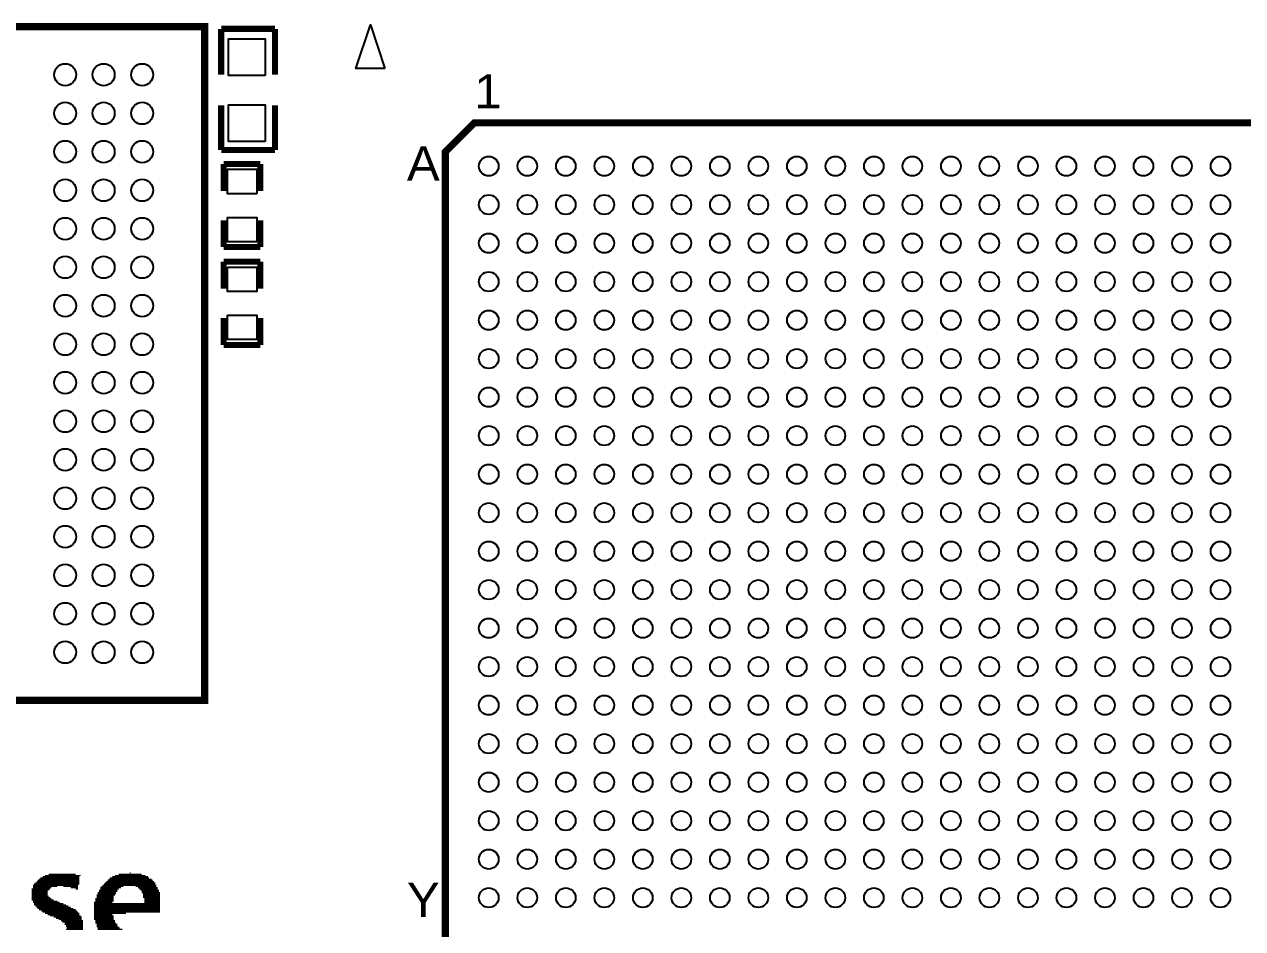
# Model space of a CAD drawing. Extents: x -0.6 to 82.1, y 0 to 56.
# Drawn here: x 28.75 to 54.06, y 18.76 to 37.55 of the extents above; entities that cross this region are included whole.
import ezdxf

# ---------------------------------------------------------------- set-up
doc = ezdxf.new("R2010")
doc.units = 0
for name, color, linetype in [('BG_SILKSCREEN_TOP', 231, 'CONTINUOUS'), ('PG_SILKSCREEN_TOP', 140, 'CONTINUOUS'), ('PIN_TOP', 4, 'CONTINUOUS')]:
    doc.layers.add(name, color=color, linetype=linetype)

msp = doc.modelspace()

# ---------------------------------------------------------------- linework, layer by layer
at = {"layer": 'BG_SILKSCREEN_TOP', "const_width": 0.0254}
for points in [[(29.0068, 19.7358), (29.8958, 19.7358)], [(29.0322, 19.7612), (29.8958, 19.7612)], [(29.0576, 19.7866), (29.8958, 19.7866)], [(29.083, 19.812), (29.8958, 19.812)], [(29.1338, 19.8374), (29.8958, 19.8374)], [(29.1846, 19.8628), (29.9212, 19.8628)], [(29.2608, 19.8882), (29.8196, 19.8882)], [(30.4546, 19.7358), (31.4452, 19.7358)], [(30.48, 19.7612), (31.4198, 19.7612)], [(30.5054, 19.7866), (31.3944, 19.7866)], [(30.5308, 19.812), (31.3436, 19.812)], [(30.5816, 19.8374), (31.3182, 19.8374)], [(30.6324, 19.8628), (31.2674, 19.8628)], [(30.7086, 19.8882), (31.1912, 19.8882)], [(30.9372, 19.9136), (30.9626, 19.9136)], [(28.9052, 19.5834), (29.2862, 19.5834)], [(28.9052, 19.558), (29.2608, 19.558)], [(28.9052, 19.5326), (29.2354, 19.5326)], [(28.9052, 19.5072), (29.2354, 19.5072)], [(28.9052, 19.4818), (29.2354, 19.4818)], [(28.9306, 19.6596), (29.8704, 19.6596)], [(28.9306, 19.6342), (29.4386, 19.6342)], [(28.9306, 19.6088), (29.3116, 19.6088)], [(28.956, 19.685), (29.8958, 19.685)], [(28.9814, 19.7104), (29.8958, 19.7104)], [(29.5656, 19.6342), (29.8704, 19.6342)], [(29.718, 19.6088), (29.8704, 19.6088)], [(29.8196, 19.5834), (29.8704, 19.5834)], [(30.2768, 19.5072), (30.6578, 19.5072)], [(30.2768, 19.4818), (30.6578, 19.4818)], [(30.3022, 19.558), (30.6832, 19.558)], [(30.3022, 19.5326), (30.6832, 19.5326)], [(30.3276, 19.6088), (30.7594, 19.6088)], [(30.3276, 19.5834), (30.7086, 19.5834)], [(30.353, 19.6342), (30.8102, 19.6342)], [(30.3784, 19.6596), (31.496, 19.6596)], [(30.4038, 19.685), (31.4706, 19.685)], [(30.4292, 19.7104), (31.4706, 19.7104)], [(31.0642, 19.6342), (31.496, 19.6342)], [(31.115, 19.6088), (31.5214, 19.6088)], [(31.1404, 19.5834), (31.5214, 19.5834)], [(31.1658, 19.558), (31.5468, 19.558)], [(31.1912, 19.5326), (31.5468, 19.5326)], [(31.1912, 19.5072), (31.5722, 19.5072)], [(31.2166, 19.4818), (31.5722, 19.4818)], [(28.9052, 19.4564), (29.2354, 19.4564)], [(28.9052, 19.431), (29.2608, 19.431)], [(28.9052, 19.4056), (29.2862, 19.4056)], [(28.9052, 19.3802), (29.3116, 19.3802)], [(28.9052, 19.3548), (29.3624, 19.3548)], [(28.9306, 19.3294), (29.4386, 19.3294)], [(28.9306, 19.304), (29.4894, 19.304)], [(28.956, 19.2786), (29.5656, 19.2786)], [(28.956, 19.2532), (29.6164, 19.2532)], [(28.9814, 19.2278), (29.6672, 19.2278)], [(30.2006, 19.304), (30.5816, 19.304)], [(30.2006, 19.2786), (31.5722, 19.2786)], [(30.2006, 19.2532), (31.5722, 19.2532)], [(30.2006, 19.2278), (31.5722, 19.2278)], [(30.226, 19.3802), (30.607, 19.3802)], [(30.226, 19.3548), (30.607, 19.3548)], [(30.226, 19.3294), (30.607, 19.3294)], [(30.2514, 19.4564), (30.6324, 19.4564)], [(30.2514, 19.431), (30.607, 19.431)], [(30.2514, 19.4056), (30.607, 19.4056)], [(31.2166, 19.4564), (31.5722, 19.4564)], [(31.2166, 19.431), (31.5722, 19.431)], [(31.2166, 19.4056), (31.5722, 19.4056)], [(31.242, 19.3802), (31.5722, 19.3802)], [(31.242, 19.3548), (31.5722, 19.3548)], [(31.242, 19.3294), (31.5722, 19.3294)], [(31.242, 19.304), (31.5722, 19.304)], [(29.0068, 19.2024), (29.718, 19.2024)], [(29.0322, 19.177), (29.7688, 19.177)], [(29.0576, 19.1516), (29.8196, 19.1516)], [(29.1084, 19.1262), (29.845, 19.1262)], [(29.1338, 19.1008), (29.8704, 19.1008)], [(29.1846, 19.0754), (29.8958, 19.0754)], [(29.2354, 19.05), (29.8958, 19.05)], [(29.2862, 19.0246), (29.9212, 19.0246)], [(29.3624, 18.9992), (29.9466, 18.9992)], [(29.4132, 18.9738), (29.9466, 18.9738)], [(30.2006, 19.2024), (31.5722, 19.2024)], [(30.2006, 19.177), (31.5722, 19.177)], [(30.2006, 19.1516), (31.5722, 19.1516)], [(30.2006, 19.1262), (31.5722, 19.1262)], [(30.2006, 19.1008), (31.5722, 19.1008)], [(30.2006, 19.0754), (30.861, 19.0754)], [(30.2006, 19.05), (30.5816, 19.05)], [(30.2006, 19.0246), (30.607, 19.0246)], [(30.2006, 18.9992), (30.607, 18.9992)], [(30.2006, 18.9738), (30.607, 18.9738)], [(29.464, 18.9484), (29.9466, 18.9484)], [(29.5148, 18.923), (29.972, 18.923)], [(29.5402, 18.8976), (29.972, 18.8976)], [(29.591, 18.8722), (29.972, 18.8722)], [(29.591, 18.8468), (29.972, 18.8468)], [(29.6164, 18.8214), (29.972, 18.8214)], [(29.6164, 18.796), (29.972, 18.796)], [(29.6164, 18.7452), (29.972, 18.7452)], [(29.6418, 18.7706), (29.972, 18.7706)], [(30.2006, 18.9484), (30.607, 18.9484)], [(30.226, 18.923), (30.6324, 18.923)], [(30.226, 18.8976), (30.6324, 18.8976)], [(30.226, 18.8722), (30.6578, 18.8722)], [(30.2514, 18.8468), (30.6832, 18.8468)], [(30.2514, 18.8214), (30.6832, 18.8214)], [(30.2514, 18.796), (30.7086, 18.796)], [(30.2768, 18.7706), (30.734, 18.7706)], [(30.2768, 18.7452), (30.7848, 18.7452)]]:
    msp.add_lwpolyline(points, dxfattribs=at)
at = {"layer": 'PG_SILKSCREEN_TOP'}
for points, const_width in [([(23.5, 23.5), (23.5, 36.9), (24.1, 37.5), (32.5, 37.5), (32.5, 23.5), (23.5, 23.5)], 0.15), ([(32.8422, 36.4998), (32.8422, 37.4523)], 0.127), ([(32.8422, 37.4523), (33.9598, 37.4523)], 0.127), ([(33.9598, 37.4523), (33.9598, 36.4998)], 0.127), ([(32.8422, 35.8648), (32.8422, 34.9377)], 0.127), ([(33.9598, 34.9377), (33.9598, 35.8648)], 0.127), ([(37.5, 18.5), (54.5, 18.5), (54.5, 35.5), (38.1, 35.5), (37.5, 34.9), (37.5, 18.5)], 0.15), ([(32.8422, 34.9377), (33.9598, 34.9377)], 0.127), ([(33.655, 34.6456), (32.893, 34.6456)], 0.127), ([(32.893, 34.6456), (32.893, 34.0868)], 0.127), ([(33.655, 34.0868), (33.655, 34.6456)], 0.127), ([(32.893, 33.4772), (32.893, 32.9184)], 0.127), ([(33.655, 32.9184), (33.655, 33.4772)], 0.127), ([(32.893, 32.9184), (33.655, 32.9184)], 0.127), ([(33.655, 32.6136), (32.893, 32.6136)], 0.127), ([(32.893, 32.6136), (32.893, 32.0548)], 0.127), ([(33.655, 32.0548), (33.655, 32.6136)], 0.127), ([(32.893, 31.4452), (32.893, 30.8864)], 0.127), ([(33.655, 30.8864), (33.655, 31.4452)], 0.127), ([(32.893, 30.8864), (33.655, 30.8864)], 0.127)]:
    msp.add_lwpolyline(points, dxfattribs=dict(at, const_width=const_width))
msp.add_lwpolyline([(36.2442, 36.6292), (35.6378, 36.6292), (35.941, 37.5388)], close=True, dxfattribs=at)
at = {"layer": 'PIN_TOP'}
for points in [[(33.7566, 36.4871), (32.9946, 36.4871), (32.9946, 37.2491), (33.7566, 37.2491)], [(33.7566, 35.1155), (32.9946, 35.1155), (32.9946, 35.8775), (33.7566, 35.8775)], [(33.5788, 34.0281), (32.9692, 34.0281), (32.9692, 34.5361), (33.5788, 34.5361)], [(33.5788, 33.0279), (32.9692, 33.0279), (32.9692, 33.5359), (33.5788, 33.5359)], [(32.9692, 32.5041), (33.5788, 32.5041), (33.5788, 31.9961), (32.9692, 31.9961)], [(32.9692, 31.5039), (33.5788, 31.5039), (33.5788, 30.9959), (32.9692, 30.9959)]]:
    msp.add_lwpolyline(points, close=True, dxfattribs=at)
for centre, radius in [((29.6, 36.5), 0.2286), ((30.4, 36.5), 0.2286), ((31.2, 36.5), 0.2286), ((29.6, 35.7), 0.2286), ((30.4, 35.7), 0.2286), ((31.2, 35.7), 0.2286), ((29.6, 34.9), 0.2286), ((30.4, 34.9), 0.2286), ((31.2, 34.9), 0.2286), ((38.4, 34.6), 0.2032), ((39.2, 34.6), 0.2032), ((40, 34.6), 0.2032), ((40.8, 34.6), 0.2032), ((41.6, 34.6), 0.2032), ((42.4, 34.6), 0.2032), ((43.2, 34.6), 0.2032), ((44, 34.6), 0.2032), ((44.8, 34.6), 0.2032), ((45.6, 34.6), 0.2032), ((46.4, 34.6), 0.2032), ((47.2, 34.6), 0.2032), ((48, 34.6), 0.2032), ((48.8, 34.6), 0.2032), ((49.6, 34.6), 0.2032), ((50.4, 34.6), 0.2032), ((51.2, 34.6), 0.2032), ((52, 34.6), 0.2032), ((52.8, 34.6), 0.2032), ((53.6, 34.6), 0.2032), ((29.6, 34.1), 0.2286), ((30.4, 34.1), 0.2286), ((31.2, 34.1), 0.2286), ((38.4, 33.8), 0.2032), ((39.2, 33.8), 0.2032), ((40, 33.8), 0.2032), ((40.8, 33.8), 0.2032), ((41.6, 33.8), 0.2032), ((42.4, 33.8), 0.2032), ((43.2, 33.8), 0.2032), ((44, 33.8), 0.2032), ((44.8, 33.8), 0.2032), ((45.6, 33.8), 0.2032), ((46.4, 33.8), 0.2032), ((47.2, 33.8), 0.2032), ((48, 33.8), 0.2032), ((48.8, 33.8), 0.2032), ((49.6, 33.8), 0.2032), ((50.4, 33.8), 0.2032), ((51.2, 33.8), 0.2032), ((52, 33.8), 0.2032), ((52.8, 33.8), 0.2032), ((53.6, 33.8), 0.2032), ((29.6, 33.3), 0.2286), ((30.4, 33.3), 0.2286), ((31.2, 33.3), 0.2286), ((38.4, 33), 0.2032), ((39.2, 33), 0.2032), ((40, 33), 0.2032), ((40.8, 33), 0.2032), ((41.6, 33), 0.2032), ((42.4, 33), 0.2032), ((43.2, 33), 0.2032), ((44, 33), 0.2032), ((44.8, 33), 0.2032), ((45.6, 33), 0.2032), ((46.4, 33), 0.2032), ((47.2, 33), 0.2032), ((48, 33), 0.2032), ((48.8, 33), 0.2032), ((49.6, 33), 0.2032), ((50.4, 33), 0.2032), ((51.2, 33), 0.2032), ((52, 33), 0.2032), ((52.8, 33), 0.2032), ((53.6, 33), 0.2032), ((29.6, 32.5), 0.2286), ((30.4, 32.5), 0.2286), ((31.2, 32.5), 0.2286), ((38.4, 32.2), 0.2032), ((39.2, 32.2), 0.2032), ((40, 32.2), 0.2032), ((40.8, 32.2), 0.2032), ((41.6, 32.2), 0.2032), ((42.4, 32.2), 0.2032), ((43.2, 32.2), 0.2032), ((44, 32.2), 0.2032), ((44.8, 32.2), 0.2032), ((45.6, 32.2), 0.2032), ((46.4, 32.2), 0.2032), ((47.2, 32.2), 0.2032), ((48, 32.2), 0.2032), ((48.8, 32.2), 0.2032), ((49.6, 32.2), 0.2032), ((50.4, 32.2), 0.2032), ((51.2, 32.2), 0.2032), ((52, 32.2), 0.2032), ((52.8, 32.2), 0.2032), ((53.6, 32.2), 0.2032), ((29.6, 31.7), 0.2286), ((30.4, 31.7), 0.2286), ((31.2, 31.7), 0.2286), ((38.4, 31.4), 0.2032), ((39.2, 31.4), 0.2032), ((40, 31.4), 0.2032), ((40.8, 31.4), 0.2032), ((41.6, 31.4), 0.2032), ((42.4, 31.4), 0.2032), ((43.2, 31.4), 0.2032), ((44, 31.4), 0.2032), ((44.8, 31.4), 0.2032), ((45.6, 31.4), 0.2032), ((46.4, 31.4), 0.2032), ((47.2, 31.4), 0.2032), ((48, 31.4), 0.2032), ((48.8, 31.4), 0.2032), ((49.6, 31.4), 0.2032), ((50.4, 31.4), 0.2032), ((51.2, 31.4), 0.2032), ((52, 31.4), 0.2032), ((52.8, 31.4), 0.2032), ((53.6, 31.4), 0.2032), ((29.6, 30.9), 0.2286), ((30.4, 30.9), 0.2286), ((31.2, 30.9), 0.2286), ((38.4, 30.6), 0.2032), ((39.2, 30.6), 0.2032), ((40, 30.6), 0.2032), ((40.8, 30.6), 0.2032), ((41.6, 30.6), 0.2032), ((42.4, 30.6), 0.2032), ((43.2, 30.6), 0.2032), ((44, 30.6), 0.2032), ((44.8, 30.6), 0.2032), ((45.6, 30.6), 0.2032), ((46.4, 30.6), 0.2032), ((47.2, 30.6), 0.2032), ((48, 30.6), 0.2032), ((48.8, 30.6), 0.2032), ((49.6, 30.6), 0.2032), ((50.4, 30.6), 0.2032), ((51.2, 30.6), 0.2032), ((52, 30.6), 0.2032), ((52.8, 30.6), 0.2032), ((53.6, 30.6), 0.2032), ((29.6, 30.1), 0.2286), ((30.4, 30.1), 0.2286), ((31.2, 30.1), 0.2286), ((38.4, 29.8), 0.2032), ((39.2, 29.8), 0.2032), ((40, 29.8), 0.2032), ((40.8, 29.8), 0.2032), ((41.6, 29.8), 0.2032), ((42.4, 29.8), 0.2032), ((43.2, 29.8), 0.2032), ((44, 29.8), 0.2032), ((44.8, 29.8), 0.2032), ((45.6, 29.8), 0.2032), ((46.4, 29.8), 0.2032), ((47.2, 29.8), 0.2032), ((48, 29.8), 0.2032), ((48.8, 29.8), 0.2032), ((49.6, 29.8), 0.2032), ((50.4, 29.8), 0.2032), ((51.2, 29.8), 0.2032), ((52, 29.8), 0.2032), ((52.8, 29.8), 0.2032), ((53.6, 29.8), 0.2032), ((29.6, 29.3), 0.2286), ((30.4, 29.3), 0.2286), ((31.2, 29.3), 0.2286), ((38.4, 29), 0.2032), ((39.2, 29), 0.2032), ((40, 29), 0.2032), ((40.8, 29), 0.2032), ((41.6, 29), 0.2032), ((42.4, 29), 0.2032), ((43.2, 29), 0.2032), ((44, 29), 0.2032), ((44.8, 29), 0.2032), ((45.6, 29), 0.2032), ((46.4, 29), 0.2032), ((47.2, 29), 0.2032), ((48, 29), 0.2032), ((48.8, 29), 0.2032), ((49.6, 29), 0.2032), ((50.4, 29), 0.2032), ((51.2, 29), 0.2032), ((52, 29), 0.2032), ((52.8, 29), 0.2032), ((53.6, 29), 0.2032), ((29.6, 28.5), 0.2286), ((30.4, 28.5), 0.2286), ((31.2, 28.5), 0.2286), ((38.4, 28.2), 0.2032), ((39.2, 28.2), 0.2032), ((40, 28.2), 0.2032), ((40.8, 28.2), 0.2032), ((41.6, 28.2), 0.2032), ((42.4, 28.2), 0.2032), ((43.2, 28.2), 0.2032), ((44, 28.2), 0.2032), ((44.8, 28.2), 0.2032), ((45.6, 28.2), 0.2032), ((46.4, 28.2), 0.2032), ((47.2, 28.2), 0.2032), ((48, 28.2), 0.2032), ((48.8, 28.2), 0.2032), ((49.6, 28.2), 0.2032), ((50.4, 28.2), 0.2032), ((51.2, 28.2), 0.2032), ((52, 28.2), 0.2032), ((52.8, 28.2), 0.2032), ((53.6, 28.2), 0.2032), ((29.6, 27.7), 0.2286), ((30.4, 27.7), 0.2286), ((31.2, 27.7), 0.2286), ((38.4, 27.4), 0.2032), ((39.2, 27.4), 0.2032), ((40, 27.4), 0.2032), ((40.8, 27.4), 0.2032), ((41.6, 27.4), 0.2032), ((42.4, 27.4), 0.2032), ((43.2, 27.4), 0.2032), ((44, 27.4), 0.2032), ((44.8, 27.4), 0.2032), ((45.6, 27.4), 0.2032), ((46.4, 27.4), 0.2032), ((47.2, 27.4), 0.2032), ((48, 27.4), 0.2032), ((48.8, 27.4), 0.2032), ((49.6, 27.4), 0.2032), ((50.4, 27.4), 0.2032), ((51.2, 27.4), 0.2032), ((52, 27.4), 0.2032), ((52.8, 27.4), 0.2032), ((53.6, 27.4), 0.2032), ((29.6, 26.9), 0.2286), ((30.4, 26.9), 0.2286), ((31.2, 26.9), 0.2286), ((38.4, 26.6), 0.2032), ((39.2, 26.6), 0.2032), ((40, 26.6), 0.2032), ((40.8, 26.6), 0.2032), ((41.6, 26.6), 0.2032), ((42.4, 26.6), 0.2032), ((43.2, 26.6), 0.2032), ((44, 26.6), 0.2032), ((44.8, 26.6), 0.2032), ((45.6, 26.6), 0.2032), ((46.4, 26.6), 0.2032), ((47.2, 26.6), 0.2032), ((48, 26.6), 0.2032), ((48.8, 26.6), 0.2032), ((49.6, 26.6), 0.2032), ((50.4, 26.6), 0.2032), ((51.2, 26.6), 0.2032), ((52, 26.6), 0.2032), ((52.8, 26.6), 0.2032), ((53.6, 26.6), 0.2032), ((29.6, 26.1), 0.2286), ((30.4, 26.1), 0.2286), ((31.2, 26.1), 0.2286), ((38.4, 25.8), 0.2032), ((39.2, 25.8), 0.2032), ((40, 25.8), 0.2032), ((40.8, 25.8), 0.2032), ((41.6, 25.8), 0.2032), ((42.4, 25.8), 0.2032), ((43.2, 25.8), 0.2032), ((44, 25.8), 0.2032), ((44.8, 25.8), 0.2032), ((45.6, 25.8), 0.2032), ((46.4, 25.8), 0.2032), ((47.2, 25.8), 0.2032), ((48, 25.8), 0.2032), ((48.8, 25.8), 0.2032), ((49.6, 25.8), 0.2032), ((50.4, 25.8), 0.2032), ((51.2, 25.8), 0.2032), ((52, 25.8), 0.2032), ((52.8, 25.8), 0.2032), ((53.6, 25.8), 0.2032), ((29.6, 25.3), 0.2286), ((30.4, 25.3), 0.2286), ((31.2, 25.3), 0.2286), ((38.4, 25), 0.2032), ((39.2, 25), 0.2032), ((40, 25), 0.2032), ((40.8, 25), 0.2032), ((41.6, 25), 0.2032), ((42.4, 25), 0.2032), ((43.2, 25), 0.2032), ((44, 25), 0.2032), ((44.8, 25), 0.2032), ((45.6, 25), 0.2032), ((46.4, 25), 0.2032), ((47.2, 25), 0.2032), ((48, 25), 0.2032), ((48.8, 25), 0.2032), ((49.6, 25), 0.2032), ((50.4, 25), 0.2032), ((51.2, 25), 0.2032), ((52, 25), 0.2032), ((52.8, 25), 0.2032), ((53.6, 25), 0.2032), ((29.6, 24.5), 0.2286), ((30.4, 24.5), 0.2286), ((31.2, 24.5), 0.2286), ((38.4, 24.2), 0.2032), ((39.2, 24.2), 0.2032), ((40, 24.2), 0.2032), ((40.8, 24.2), 0.2032), ((41.6, 24.2), 0.2032), ((42.4, 24.2), 0.2032), ((43.2, 24.2), 0.2032), ((44, 24.2), 0.2032), ((44.8, 24.2), 0.2032), ((45.6, 24.2), 0.2032), ((46.4, 24.2), 0.2032), ((47.2, 24.2), 0.2032), ((48, 24.2), 0.2032), ((48.8, 24.2), 0.2032), ((49.6, 24.2), 0.2032), ((50.4, 24.2), 0.2032), ((51.2, 24.2), 0.2032), ((52, 24.2), 0.2032), ((52.8, 24.2), 0.2032), ((53.6, 24.2), 0.2032), ((38.4, 23.4), 0.2032), ((39.2, 23.4), 0.2032), ((40, 23.4), 0.2032), ((40.8, 23.4), 0.2032), ((41.6, 23.4), 0.2032), ((42.4, 23.4), 0.2032), ((43.2, 23.4), 0.2032), ((44, 23.4), 0.2032), ((44.8, 23.4), 0.2032), ((45.6, 23.4), 0.2032), ((46.4, 23.4), 0.2032), ((47.2, 23.4), 0.2032), ((48, 23.4), 0.2032), ((48.8, 23.4), 0.2032), ((49.6, 23.4), 0.2032), ((50.4, 23.4), 0.2032), ((51.2, 23.4), 0.2032), ((52, 23.4), 0.2032), ((52.8, 23.4), 0.2032), ((53.6, 23.4), 0.2032), ((38.4, 22.6), 0.2032), ((39.2, 22.6), 0.2032), ((40, 22.6), 0.2032), ((40.8, 22.6), 0.2032), ((41.6, 22.6), 0.2032), ((42.4, 22.6), 0.2032), ((43.2, 22.6), 0.2032), ((44, 22.6), 0.2032), ((44.8, 22.6), 0.2032), ((45.6, 22.6), 0.2032), ((46.4, 22.6), 0.2032), ((47.2, 22.6), 0.2032), ((48, 22.6), 0.2032), ((48.8, 22.6), 0.2032), ((49.6, 22.6), 0.2032), ((50.4, 22.6), 0.2032), ((51.2, 22.6), 0.2032), ((52, 22.6), 0.2032), ((52.8, 22.6), 0.2032), ((53.6, 22.6), 0.2032), ((38.4, 21.8), 0.2032), ((39.2, 21.8), 0.2032), ((40, 21.8), 0.2032), ((40.8, 21.8), 0.2032), ((41.6, 21.8), 0.2032), ((42.4, 21.8), 0.2032), ((43.2, 21.8), 0.2032), ((44, 21.8), 0.2032), ((44.8, 21.8), 0.2032), ((45.6, 21.8), 0.2032), ((46.4, 21.8), 0.2032), ((47.2, 21.8), 0.2032), ((48, 21.8), 0.2032), ((48.8, 21.8), 0.2032), ((49.6, 21.8), 0.2032), ((50.4, 21.8), 0.2032), ((51.2, 21.8), 0.2032), ((52, 21.8), 0.2032), ((52.8, 21.8), 0.2032), ((53.6, 21.8), 0.2032), ((38.4, 21), 0.2032), ((39.2, 21), 0.2032), ((40, 21), 0.2032), ((40.8, 21), 0.2032), ((41.6, 21), 0.2032), ((42.4, 21), 0.2032), ((43.2, 21), 0.2032), ((44, 21), 0.2032), ((44.8, 21), 0.2032), ((45.6, 21), 0.2032), ((46.4, 21), 0.2032), ((47.2, 21), 0.2032), ((48, 21), 0.2032), ((48.8, 21), 0.2032), ((49.6, 21), 0.2032), ((50.4, 21), 0.2032), ((51.2, 21), 0.2032), ((52, 21), 0.2032), ((52.8, 21), 0.2032), ((53.6, 21), 0.2032), ((38.4, 20.2), 0.2032), ((39.2, 20.2), 0.2032), ((40, 20.2), 0.2032), ((40.8, 20.2), 0.2032), ((41.6, 20.2), 0.2032), ((42.4, 20.2), 0.2032), ((43.2, 20.2), 0.2032), ((44, 20.2), 0.2032), ((44.8, 20.2), 0.2032), ((45.6, 20.2), 0.2032), ((46.4, 20.2), 0.2032), ((47.2, 20.2), 0.2032), ((48, 20.2), 0.2032), ((48.8, 20.2), 0.2032), ((49.6, 20.2), 0.2032), ((50.4, 20.2), 0.2032), ((51.2, 20.2), 0.2032), ((52, 20.2), 0.2032), ((52.8, 20.2), 0.2032), ((53.6, 20.2), 0.2032), ((38.4, 19.4), 0.2032), ((39.2, 19.4), 0.2032), ((40, 19.4), 0.2032), ((40.8, 19.4), 0.2032), ((41.6, 19.4), 0.2032), ((42.4, 19.4), 0.2032), ((43.2, 19.4), 0.2032), ((44, 19.4), 0.2032), ((44.8, 19.4), 0.2032), ((45.6, 19.4), 0.2032), ((46.4, 19.4), 0.2032), ((47.2, 19.4), 0.2032), ((48, 19.4), 0.2032), ((48.8, 19.4), 0.2032), ((49.6, 19.4), 0.2032), ((50.4, 19.4), 0.2032), ((51.2, 19.4), 0.2032), ((52, 19.4), 0.2032), ((52.8, 19.4), 0.2032), ((53.6, 19.4), 0.2032)]:
    msp.add_circle(centre, radius, dxfattribs=at)

# ---------------------------------------------------------------- texts
at = {"layer": 'PG_SILKSCREEN_TOP', "width": 1.071429}
for s, p in [('1', (38.1, 35.8)), ('A', (36.7, 34.3)), ('Y', (36.7, 19))]:
    msp.add_text(s, height=0.7112, dxfattribs=at).set_placement(p)

doc.saveas('drawing.dxf')
